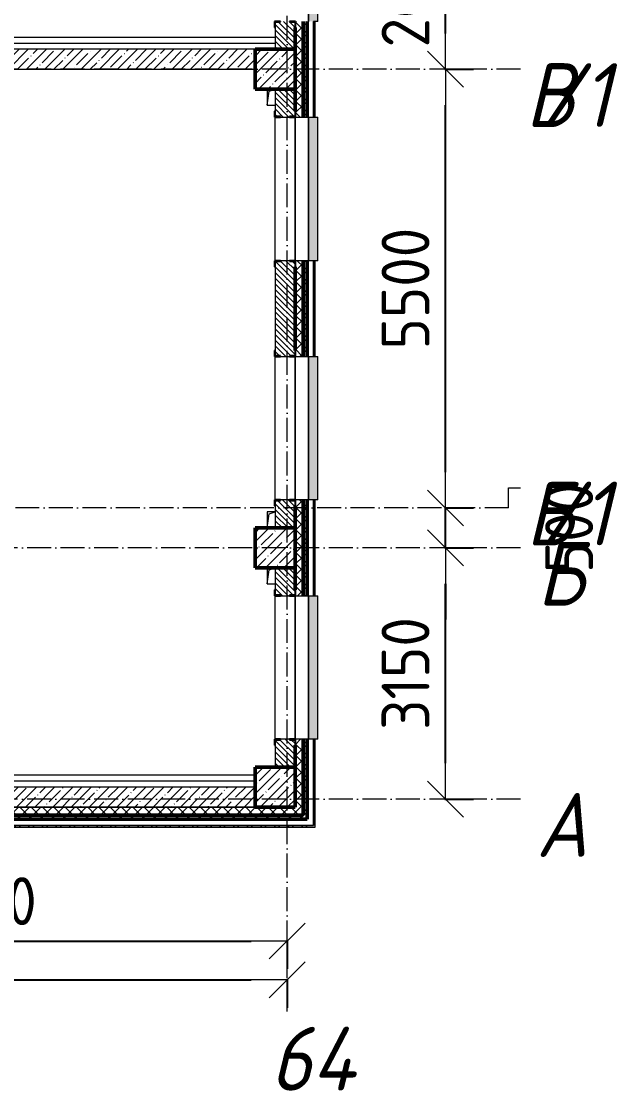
# Model space of a CAD drawing. Header units: millimetres. Extents: x 2294 to 908349, y -83289 to 219220.
# Drawn here: x 263404 to 270875, y 551 to 13956 of the extents above; entities that cross this region are included whole.
import ezdxf

# ---------------------------------------------------------------- set-up
doc = ezdxf.new("R2010")
doc.units = ezdxf.units.MM
doc.linetypes.add('50_200_ШТРИХ_1Т_ш5_п1_п1_', pattern=[700, 500, -100, 0, -100])
for name, color, linetype, lineweight in [('A-____-____-DIMS', 7, 'Continuous', 9), ('A-DETL-____-OTLN-4', 7, 'Continuous', 18), ('A-GENM-____-MCUT', 7, 'Continuous', 25), ('A-GENM-____-OTLN', 7, 'Continuous', 9), ('A-GENM-____-OTLN-1', 7, 'Continuous', 25), ('A-GLAZ-____-OTLN', 7, 'Continuous', 9), ('A-WALL-____-MCUT-1', 7, 'Continuous', 9), ('A-WALL-____-MCUT-2', 7, 'Continuous', 50), ('A-WALL-____-MCUT-3', 7, 'Continuous', 9), ('A-WALL-____-OTLN', 7, 'Continuous', 9), ('A-WALL-____-PATT-1', 7, 'Continuous', 9), ('A-WALL-FNSH-MCUT-1', 7, 'Continuous', 9), ('S-COLS-____-MCUT', 7, 'Continuous', 50), ('S-COLS-____-OTLN', 7, 'Continuous', 9), ('S-GRID-____-IDEN', 7, 'Continuous', 9), ('S-GRID-____-OTLN', 7, 'Continuous', 9), ('S-GRID-____-OTLN-1', 7, '50_200_ШТРИХ_1Т_ш5_п1_п1_', 9)]:
    doc.layers.add(name, color=color, linetype=linetype, lineweight=lineweight)
doc.layers.add('A-GLAZ-____-OTLN-1', color=7, linetype='Continuous', lineweight=9, true_color=0xc0c0c0)
doc.styles.add('ISOCPEUR_I', font='isocpeui.ttf', dxfattribs={"width": 0.9, "height": 2.5})
doc.styles.add('СПДС', font='isocpeur.ttf', dxfattribs={"width": 0.9})
doc.dimstyles.new('Размера А3', dxfattribs={"dimtxt": 800, "dimasz": 450, "dimexe": 350, "dimexo": 100, "dimgap": 200, "dimtad": 1, "dimdec": 0, "dimrnd": 10, "dimzin": 0, "dimdsep": 46, "dimtxsty": 'СПДС', "dimblk": 'ARROWHEAD_6', "dimcen": 1, "dimclrd": 5, "dimclre": 5, "dimclrt": 5, "dimazin": 0, "dimtfac": 1, "dimtdec": 0, "dimtmove": 2, "dimatfit": 3, "dimfxl": 1, "dimtolj": 1, "dimtzin": 0, "dimarcsym": 0})
pattern_1 = [(45, (165583.51, 6025.28), (-70.71068, 70.71068), []), (135, (165583.51, 6025.28), (-70.71068, -70.71068), [])]
pattern_2 = [(135, (165583.507, 6025.276), (-35.35534, -35.35534), [])]
pattern_3 = [(45, (165583.5, 6025.28), (-114.04925, 114.04925), []), (45, (165697.56, 6025.28), (-114.04925, 114.04925), [201.612, -40.322, 3.353, -36.97])]
pattern_4 = [(45, (165583.51, 6025.28), (-85.53659, 85.53659), []), (45, (165640.53, 6025.28), (-85.53659, 85.53659), [])]

# ---------------------------------------------------------------- blocks, each defined once
blk = doc.blocks.new('ARROWHEAD_6')
at = {"color": 0, "linetype": 'Continuous'}
for p, q in [((-0.5, -0.5), (0.5, 0.5)), ((0, 0), (-1, 0))]:
    blk.add_line(p, q, dxfattribs=at)
blk = doc.blocks.new('*D2696')
at = {"layer": 'A-____-____-DIMS', "color": 0, "lineweight": -2, "transparency": 16777216}
for p, q in [((268712, 7356), (269068, 7356)), ((268718, 4656), (268718, 6906)), ((268712, 4206), (269068, 4206))]:
    blk.add_line(p, q, dxfattribs=at)
at = {"layer": 'Defpoints', "color": 0, "transparency": 16777216}
for p in [(268612, 7356), (268718, 7356), (268612, 4206)]:
    blk.add_point(p, dxfattribs=at)
at = {"layer": 'A-____-____-DIMS', "color": 0, "lineweight": -2, "transparency": 16777216, "xscale": 450, "yscale": 450, "zscale": 450}
for p, rotation in [((268718, 7356), 90), ((268718, 4206), 270)]:
    blk.add_blockref('ARROWHEAD_6', p, dxfattribs=dict(at, rotation=rotation))
at = {"layer": 'A-____-____-DIMS', "color": 0, "transparency": 16777216, "insert": (268218, 5781), "char_height": 600, "attachment_point": 5, "rotation": 90, "style": 'СПДС'}
blk.add_mtext('\\A1;3150', dxfattribs=at)
blk = doc.blocks.new('*D2697')
at = {"layer": 'A-____-____-DIMS', "color": 0, "lineweight": -2, "transparency": 16777216}
for p, q in [((268718, 8306), (268718, 8756)), ((268712, 7856), (269068, 7856)), ((268718, 7356), (268718, 7856)), ((268712, 7356), (269068, 7356)), ((268718, 6906), (268718, 6456))]:
    blk.add_line(p, q, dxfattribs=at)
at = {"layer": 'Defpoints', "color": 0, "transparency": 16777216}
for p in [(268612, 7856), (268718, 7856), (268612, 7356)]:
    blk.add_point(p, dxfattribs=at)
at = {"layer": 'A-____-____-DIMS', "color": 0, "lineweight": -2, "transparency": 16777216, "xscale": 450, "yscale": 450, "zscale": 450}
for p, rotation in [((268718, 7856), 270), ((268718, 7356), 90)]:
    blk.add_blockref('ARROWHEAD_6', p, dxfattribs=dict(at, rotation=rotation))
at = {"layer": 'A-____-____-DIMS', "color": 0, "transparency": 16777216, "insert": (270268, 7606), "char_height": 600, "attachment_point": 5, "rotation": 90, "style": 'СПДС'}
blk.add_mtext('\\A1;500', dxfattribs=at)
blk = doc.blocks.new('*D2698')
at = {"layer": 'A-____-____-DIMS', "color": 0, "lineweight": -2, "transparency": 16777216}
for p, q in [((268712, 13356), (269068, 13356)), ((268718, 8306), (268718, 12906)), ((268712, 7856), (269068, 7856))]:
    blk.add_line(p, q, dxfattribs=at)
at = {"layer": 'Defpoints', "color": 0, "transparency": 16777216}
for p in [(268612, 13356), (268718, 13356), (268612, 7856)]:
    blk.add_point(p, dxfattribs=at)
at = {"layer": 'A-____-____-DIMS', "color": 0, "lineweight": -2, "transparency": 16777216, "xscale": 450, "yscale": 450, "zscale": 450}
for p, rotation in [((268718, 13356), 90), ((268718, 7856), 270)]:
    blk.add_blockref('ARROWHEAD_6', p, dxfattribs=dict(at, rotation=rotation))
at = {"layer": 'A-____-____-DIMS', "color": 0, "transparency": 16777216, "insert": (268218, 10606), "char_height": 600, "attachment_point": 5, "rotation": 90, "style": 'СПДС'}
blk.add_mtext('\\A1;5500', dxfattribs=at)
blk = doc.blocks.new('*D2699')
at = {"layer": 'A-____-____-DIMS', "color": 0, "lineweight": -2, "transparency": 16777216}
for p, q in [((268712, 15406), (269068, 15406)), ((268718, 13806), (268718, 14956)), ((268712, 13356), (269068, 13356))]:
    blk.add_line(p, q, dxfattribs=at)
at = {"layer": 'Defpoints', "color": 0, "transparency": 16777216}
for p in [(268612, 15406), (268718, 15406), (268612, 13356)]:
    blk.add_point(p, dxfattribs=at)
at = {"layer": 'A-____-____-DIMS', "color": 0, "lineweight": -2, "transparency": 16777216, "xscale": 450, "yscale": 450, "zscale": 450}
for p, rotation in [((268718, 15406), 90), ((268718, 13356), 270)]:
    blk.add_blockref('ARROWHEAD_6', p, dxfattribs=dict(at, rotation=rotation))
at = {"layer": 'A-____-____-DIMS', "color": 0, "transparency": 16777216, "insert": (268218, 14381), "char_height": 600, "attachment_point": 5, "rotation": 90, "style": 'СПДС'}
blk.add_mtext('\\A1;2050', dxfattribs=at)
blk = doc.blocks.new('*D2740')
at = {"layer": 'A-____-____-DIMS', "color": 0, "lineweight": -2, "transparency": 16777216}
for p, q in [((258934, 2433), (258934, 2077)), ((259384, 2427), (266284, 2427)), ((266734, 2433), (266734, 2077))]:
    blk.add_line(p, q, dxfattribs=at)
at = {"layer": 'Defpoints', "color": 0, "transparency": 16777216}
for p in [(258934, 2533), (266734, 2533), (266734, 2427)]:
    blk.add_point(p, dxfattribs=at)
at = {"layer": 'A-____-____-DIMS', "color": 0, "lineweight": -2, "transparency": 16777216, "xscale": 450, "yscale": 450, "zscale": 450, "rotation": 180}
blk.add_blockref('ARROWHEAD_6', (258934, 2427), dxfattribs=at)
at = {"layer": 'A-____-____-DIMS', "color": 0, "lineweight": -2, "transparency": 16777216, "xscale": 450, "yscale": 450, "zscale": 450}
blk.add_blockref('ARROWHEAD_6', (266734, 2427), dxfattribs=at)
at = {"layer": 'A-____-____-DIMS', "color": 0, "transparency": 16777216, "insert": (262834, 2927), "char_height": 600, "attachment_point": 5, "style": 'СПДС'}
blk.add_mtext('\\A1;7800', dxfattribs=at)
blk = doc.blocks.new('*D2741')
at = {"layer": 'A-____-____-DIMS', "color": 0, "lineweight": -2, "transparency": 16777216}
for p, q in [((163234, 1945), (163234, 1589)), ((163684, 1939), (266284, 1939)), ((266734, 1945), (266734, 1589))]:
    blk.add_line(p, q, dxfattribs=at)
at = {"layer": 'Defpoints', "color": 0, "transparency": 16777216}
for p in [(163234, 2045), (266734, 2045), (266734, 1939)]:
    blk.add_point(p, dxfattribs=at)
at = {"layer": 'A-____-____-DIMS', "color": 0, "lineweight": -2, "transparency": 16777216, "xscale": 450, "yscale": 450, "zscale": 450, "rotation": 180}
blk.add_blockref('ARROWHEAD_6', (163234, 1939), dxfattribs=at)
at = {"layer": 'A-____-____-DIMS', "color": 0, "lineweight": -2, "transparency": 16777216, "xscale": 450, "yscale": 450, "zscale": 450}
blk.add_blockref('ARROWHEAD_6', (266734, 1939), dxfattribs=at)
at = {"layer": 'A-____-____-DIMS', "color": 0, "transparency": 16777216, "insert": (214984, 2439), "char_height": 600, "attachment_point": 5, "style": 'СПДС'}
blk.add_mtext('\\A1;103500', dxfattribs=at)
blk = doc.blocks.new('BSC_Колонна _Прямоугольная - 500х500-V25-АР1_План отверстий 3 этажа в осях 1-64_А-ГГ')
at = {"layer": 'S-COLS-____-OTLN'}
h = blk.add_hatch(dxfattribs=at)
h.set_pattern_fill('FP_62', color=256, style=0, pattern_type=2)
h.set_pattern_definition([(45, (-101000, 1668.96), (-114.04925, 114.04925), []), (45, (-100885.95, 1668.96), (-114.04925, 114.04925), [201.613, -40.323, 3.353, -36.97])])
h.paths.add_polyline_path([(-250, -250), (250, -250), (250, 250), (-250, 250), (-250, -177)], flags=0)
at = {"layer": 'S-COLS-____-MCUT'}
for p, q in [((250, 250), (-250, 250)), ((-250, 250), (-250, -250)), ((250, -250), (250, 250)), ((-250, -250), (250, -250))]:
    blk.add_line(p, q, dxfattribs=at)
blk = doc.blocks.new('BSC_Колонна _Прямоугольная - 500х500-V27-АР1_План отверстий 3 этажа в осях 1-64_А-ГГ')
at = {"layer": 'S-COLS-____-OTLN'}
h = blk.add_hatch(dxfattribs=at)
h.set_pattern_fill('FP_64', color=256, style=0, pattern_type=2)
h.set_pattern_definition([(45, (-101000, -7331.04), (-114.04925, 114.04925), []), (45, (-100885.95, -7331.04), (-114.04925, 114.04925), [201.613, -40.323, 3.353, -36.97])])
h.paths.add_polyline_path([(-250, -250), (250, -250), (250, 250), (-250, 250)], flags=0)
at = {"layer": 'S-COLS-____-MCUT'}
for p, q in [((250, 250), (-250, 250)), ((-250, 250), (-250, -250)), ((250, -250), (250, 250)), ((-250, -250), (250, -250))]:
    blk.add_line(p, q, dxfattribs=at)
blk = doc.blocks.new('BSC_Колонна _Прямоугольная - 500х500-V82-АР1_План отверстий 3 этажа в осях 1-64_А-ГГ')
at = {"layer": 'S-COLS-____-OTLN'}
h = blk.add_hatch(dxfattribs=at)
h.set_pattern_fill('FP_119', color=256, style=0, pattern_type=2)
h.set_pattern_definition([(45, (-101000, -1331.04), (-114.04925, 114.04925), []), (45, (-100885.95, -1331.04), (-114.04925, 114.04925), [201.613, -40.323, 3.353, -36.97])])
h.paths.add_polyline_path([(-250, -250), (250, -250), (250, 250), (-250, 250)], flags=0)
at = {"layer": 'S-COLS-____-MCUT'}
for p, q in [((250, 250), (-250, 250)), ((-250, 250), (-250, -250)), ((250, -250), (250, 250)), ((-250, -250), (250, -250))]:
    blk.add_line(p, q, dxfattribs=at)
blk = doc.blocks.new('Фахверк_СКБ_Уголок - 250_2700-27497298-АР1_План отверстий 3 этажа в осях 1-64_А-ГГ')
at = {"layer": 'A-GENM-____-MCUT'}
for p, q in [((200, 181), (125, 181)), ((125, 181), (125, 106)), ((131, 106), (131, 175)), ((131, 175), (200, 175)), ((200, 175), (200, 181)), ((125, 106), (131, 106)), ((131, -6), (125, -6)), ((125, -6), (125, -81)), ((125, -81), (200, -81)), ((131, -75), (131, -6)), ((200, -75), (131, -75)), ((200, -81), (200, -75))]:
    blk.add_line(p, q, dxfattribs=at)
blk = doc.blocks.new('AR_Отверстие прямоугольное _в плите_ - AR_Отверстие прямоугольное _в плите_-V178-АР1_План отверстий 3 этажа в осях 1-64_А-ГГ')
at = {"layer": 'A-GENM-____-OTLN'}
for p, q in [((-50, 100), (-50, -100)), ((-50, -100), (-25, 75)), ((-25, 75), (50, 100)), ((-50, -100), (50, -100))]:
    blk.add_line(p, q, dxfattribs=at)
blk = doc.blocks.new('AR_Отверстие прямоугольное _в плите_ - AR_Отверстие прямоугольное _в плите_-V179-АР1_План отверстий 3 этажа в осях 1-64_А-ГГ')
at = {"layer": 'A-GENM-____-OTLN'}
for p, q in [((50, 100), (-50, 100)), ((-50, 100), (-50, -100)), ((-50, -100), (-25, 75)), ((-25, 75), (50, 100))]:
    blk.add_line(p, q, dxfattribs=at)
blk = doc.blocks.new('Отлив_СКБ - Отлив витража_120_НВФ-31885687-АР1_План отверстий 3 этажа в осях 1-64_А-ГГ')
at = {"layer": 'A-GLAZ-____-OTLN-1'}
for points in [[(0, 0), (0, -2), (1800, -2), (1800, 0), (534, 0)], [(0, -2), (0, -120), (1800, -120), (1800, -2), (534, -2)]]:
    blk.add_hatch(color=256, dxfattribs=at).paths.add_polyline_path(points, flags=0)
at = {"layer": 'A-GLAZ-____-OTLN'}
for p, q in [((0, 0), (1800, 0)), ((1800, -2), (0, -2)), ((0, -120), (0, -83)), ((0, -120), (1800, -120)), ((1800, -83), (1800, -120))]:
    blk.add_line(p, q, dxfattribs=at)
blk = doc.blocks.new('3floor')
at = {"layer": 'A-WALL-____-PATT-1'}
h = blk.add_hatch(dxfattribs=at)
h.set_pattern_fill('FP_1', color=256, style=0, pattern_type=2)
h.set_pattern_definition(pattern_1)
h.paths.add_polyline_path([(266934, 4006), (266934, 4956), (266840, 4956), (266840, 4881), (266834, 4881), (266834, 4006)], flags=0)
h.paths.add_polyline_path([(266840, 6756), (266934, 6756), (266934, 7956), (266840, 7956), (266840, 7881), (266834, 7881), (266834, 6831), (266840, 6831), (266840, 6759)], flags=0)
h.paths.add_polyline_path([(266934, 9756), (266934, 10956), (266840, 10956), (266840, 10881), (266834, 10881), (266834, 9831), (266840, 9831), (266840, 9756)], flags=0)
h.paths.add_polyline_path([(266934, 12756), (266934, 13956), (266840, 13956), (266840, 13881), (266834, 13881), (266834, 12831), (266840, 12831), (266840, 12756)], flags=0)
h.paths.add_polyline_path([(266840, 15756), (266934, 15756), (266934, 16956), (266840, 16956), (266840, 16881), (266834, 16881), (266834, 15831), (266840, 15831), (266840, 15762)], flags=0)
h.paths.add_polyline_path([(266840, 21756), (266934, 21756), (266934, 22956), (266840, 22956), (266840, 22881), (266834, 22881), (266834, 21831), (266840, 21831), (266840, 21762)], flags=0)
h.paths.add_polyline_path([(266840, 24756), (266934, 24756), (266934, 25956), (266840, 25956), (266840, 25881), (266834, 25881), (266834, 24831), (266840, 24831), (266840, 24762)], flags=0)
h.paths.add_polyline_path([(266934, 27756), (266934, 28956), (266840, 28956), (266840, 28881), (266834, 28881), (266834, 27831), (266840, 27831), (266840, 27756)], flags=0)
h.paths.add_polyline_path([(266840, 30756), (266934, 30756), (266934, 31956), (266840, 31956), (266840, 31881), (266834, 31881), (266834, 30831), (266840, 30831), (266840, 30762)], flags=0)
h.paths.add_polyline_path([(266934, 33756), (266934, 34956), (266840, 34956), (266840, 34881), (266834, 34881), (266834, 33831), (266840, 33831), (266840, 33756)], flags=0)
h.paths.add_polyline_path([(266934, 39756), (266934, 40956), (266840, 40956), (266840, 40881), (266834, 40881), (266834, 39831), (266840, 39831), (266840, 39756)], flags=0)
h.paths.add_polyline_path([(266840, 42756), (266934, 42756), (266934, 43956), (266840, 43956), (266840, 43881), (266834, 43881), (266834, 42831), (266840, 42831), (266840, 42762)], flags=0)
h.paths.add_polyline_path([(266934, 45756), (266934, 46956), (266840, 46956), (266840, 46881), (266834, 46881), (266834, 45831), (266840, 45831), (266840, 45756)], flags=0)
h.paths.add_polyline_path([(266934, 51756), (266934, 52821), (266834, 52821), (266834, 51831), (266840, 51831), (266840, 51756)], flags=0)
h = blk.add_hatch(dxfattribs=at)
h.set_pattern_fill('FP_1', color=256, style=0, pattern_type=2)
h.set_pattern_definition(pattern_1)
h.paths.add_polyline_path([(266934, 3956), (266984, 3956), (266984, 4956), (266934, 4956), (266934, 4006)], flags=0)
h.paths.add_polyline_path([(266934, 6756), (266984, 6756), (266984, 7956), (266934, 7956), (266934, 6759)], flags=0)
h.paths.add_polyline_path([(266984, 9756), (266984, 10956), (266934, 10956), (266934, 9756)], flags=0)
h.paths.add_polyline_path([(266984, 12756), (266984, 13956), (266934, 13956), (266934, 12756)], flags=0)
h.paths.add_polyline_path([(266934, 15756), (266984, 15756), (266984, 16956), (266934, 16956), (266934, 16220)], flags=0)
h.paths.add_polyline_path([(266934, 21756), (266984, 21756), (266984, 22956), (266934, 22956), (266934, 22240)], flags=0)
h.paths.add_polyline_path([(266984, 24756), (266984, 25956), (266934, 25956), (266934, 24756)], flags=0)
h.paths.add_polyline_path([(266984, 27756), (266984, 28956), (266934, 28956), (266934, 27756)], flags=0)
h.paths.add_polyline_path([(266934, 30756), (266984, 30756), (266984, 31956), (266934, 31956), (266934, 30840)], flags=0)
h.paths.add_polyline_path([(266934, 33756), (266984, 33756), (266984, 34956), (266934, 34956), (266934, 34280)], flags=0)
h.paths.add_polyline_path([(266934, 39756), (266984, 39756), (266984, 40956), (266934, 40956), (266934, 40301)], flags=0)
h.paths.add_polyline_path([(266984, 42756), (266984, 43956), (266934, 43956), (266934, 42756)], flags=0)
h.paths.add_polyline_path([(266934, 45756), (266984, 45756), (266984, 46956), (266934, 46956), (266934, 46321)], flags=0)
h.paths.add_polyline_path([(266934, 51756), (266984, 51756), (266984, 52821), (266934, 52821), (266934, 52341)], flags=0)
h = blk.add_hatch(dxfattribs=at)
h.set_pattern_fill('FP_3', color=256, style=0, pattern_type=2)
h.set_pattern_definition(pattern_4)
h.paths.add_polyline_path([(267064, 3856), (267084, 3856), (267084, 4956), (267064, 4956), (267064, 3876)], flags=0)
h.paths.add_polyline_path([(267084, 6756), (267084, 7956), (267064, 7956), (267064, 6756)], flags=0)
h.paths.add_polyline_path([(267064, 9756), (267084, 9756), (267084, 10956), (267064, 10956), (267064, 10199)], flags=0)
h.paths.add_polyline_path([(267064, 12756), (267084, 12756), (267084, 13956), (267064, 13956), (267064, 12780)], flags=0)
h.paths.add_polyline_path([(267084, 15756), (267084, 16956), (267064, 16956), (267064, 15756)], flags=0)
h.paths.add_polyline_path([(267084, 21756), (267084, 22956), (267064, 22956), (267064, 21756)], flags=0)
h.paths.add_polyline_path([(267084, 24756), (267084, 25956), (267064, 25956), (267064, 24756)], flags=0)
h.paths.add_polyline_path([(267084, 27756), (267084, 28956), (267064, 28956), (267064, 27756)], flags=0)
h.paths.add_polyline_path([(267064, 30756), (267084, 30756), (267084, 31956), (267064, 31956), (267064, 30840)], flags=0)
h.paths.add_polyline_path([(267084, 33756), (267084, 34956), (267064, 34956), (267064, 33756)], flags=0)
h.paths.add_polyline_path([(267084, 39756), (267084, 40956), (267064, 40956), (267064, 39756)], flags=0)
h.paths.add_polyline_path([(267064, 42756), (267084, 42756), (267084, 43956), (267064, 43956), (267064, 42881)], flags=0)
h.paths.add_polyline_path([(267084, 45756), (267084, 46956), (267064, 46956), (267064, 45756)], flags=0)
h.paths.add_polyline_path([(267084, 51756), (267084, 52821), (267064, 52821), (267064, 51756)], flags=0)
h = blk.add_hatch(dxfattribs=at)
h.set_pattern_fill('FP_6', color=256, style=0, pattern_type=2)
h.set_pattern_definition(pattern_2)
h.paths.add_polyline_path([(266584, 13606), (266834, 13606), (266834, 13950), (266765, 13950), (266765, 13956), (266653, 13956), (266653, 13950), (266584, 13950), (266584, 13640)], flags=0)
h.paths.add_polyline_path([(266765, 15756), (266765, 15762), (266834, 15762), (266834, 16106), (266584, 16106), (266584, 15762), (266653, 15762), (266653, 15756)], flags=0)
h = blk.add_hatch(dxfattribs=at)
h.set_pattern_fill('FP_38', color=256, style=0, pattern_type=2)
h.set_pattern_definition(pattern_3)
h.paths.add_polyline_path([(266334, 13356), (266334, 13606), (259334, 13606), (259334, 13356), (266315, 13356)], flags=0)
h = blk.add_hatch(dxfattribs=at)
h.set_pattern_fill('FP_6', color=256, style=0, pattern_type=2)
h.set_pattern_definition(pattern_2)
h.paths.add_polyline_path([(266834, 7606), (266834, 7950), (266765, 7950), (266765, 7956), (266653, 7956), (266653, 7950), (266584, 7950), (266584, 7606)], flags=0)
h.paths.add_polyline_path([(266765, 9756), (266765, 9762), (266834, 9762), (266834, 10950), (266765, 10950), (266765, 10956), (266653, 10956), (266653, 10950), (266584, 10950), (266584, 9762), (266653, 9762), (266653, 9756)], flags=0)
h.paths.add_polyline_path([(266653, 12756), (266765, 12756), (266765, 12762), (266834, 12762), (266834, 13106), (266584, 13106), (266584, 12762), (266653, 12762)], flags=0)
h = blk.add_hatch(dxfattribs=at)
h.set_pattern_fill('FP_6', color=256, style=0, pattern_type=2)
h.set_pattern_definition(pattern_2)
h.paths.add_polyline_path([(266834, 4606), (266834, 4950), (266765, 4950), (266765, 4956), (266653, 4956), (266653, 4950), (266584, 4950), (266584, 4606), (266653, 4606)], flags=0)
h.paths.add_polyline_path([(266765, 6756), (266765, 6762), (266834, 6762), (266834, 7106), (266584, 7106), (266584, 6762), (266653, 6762), (266653, 6756)], flags=0)
h = blk.add_hatch(dxfattribs=at)
h.set_pattern_fill('FP_38', color=256, style=0, pattern_type=2)
h.set_pattern_definition(pattern_3)
h.paths.add_polyline_path([(266315, 4106), (266334, 4106), (266334, 4356), (259334, 4356), (259334, 4106), (264548, 4106)], flags=0)
h = blk.add_hatch(dxfattribs=at)
h.set_pattern_fill('FP_1', color=256, style=0, pattern_type=2)
h.set_pattern_definition(pattern_1)
h.paths.add_polyline_path([(266334, 4006), (266834, 4006), (266834, 4106), (257809, 4106), (257809, 4100), (257734, 4100), (257734, 4006), (266315, 4006)], flags=0)
h.paths.add_polyline_path([(254827, 4006), (255934, 4006), (255934, 4100), (255859, 4100), (255859, 4106), (247984, 4106), (247984, 4006), (254584, 4006)], flags=0)
h.paths.add_polyline_path([(246984, 4006), (246984, 4106), (245859, 4106), (245859, 4100), (245784, 4100), (245784, 4006), (246873, 4006)], flags=0)
h.paths.add_polyline_path([(243984, 4006), (243984, 4100), (243909, 4100), (243909, 4106), (242859, 4106), (242859, 4100), (242784, 4100), (242784, 4006), (243338, 4006)], flags=0)
h.paths.add_polyline_path([(240984, 4006), (240984, 4106), (239859, 4106), (239859, 4100), (239784, 4100), (239784, 4006), (239859, 4006)], flags=0)
h.paths.add_polyline_path([(236584, 4006), (237984, 4006), (237984, 4106), (236659, 4106), (236659, 4100), (236584, 4100)], flags=0)
h.paths.add_polyline_path([(234501, 4006), (234784, 4006), (234784, 4100), (234709, 4100), (234709, 4106), (233659, 4106), (233659, 4100), (233584, 4100), (233584, 4006), (233617, 4006)], flags=0)
h.paths.add_polyline_path([(231784, 4006), (231784, 4106), (230659, 4106), (230659, 4100), (230584, 4100), (230584, 4006), (230659, 4006)], flags=0)
h.paths.add_polyline_path([(228434, 4006), (228784, 4006), (228784, 4100), (228709, 4100), (228709, 4106), (227659, 4106), (227659, 4100), (227584, 4100), (227584, 4006), (228315, 4006)], flags=0)
h.paths.add_polyline_path([(225784, 4006), (225784, 4100), (225709, 4100), (225709, 4106), (224659, 4106), (224659, 4100), (224584, 4100), (224584, 4006), (225664, 4006)], flags=0)
h.paths.add_polyline_path([(222784, 4006), (222784, 4100), (222709, 4100), (222709, 4106), (221659, 4106), (221659, 4100), (221584, 4100), (221584, 4006), (222129, 4006)], flags=0)
h.paths.add_polyline_path([(218594, 4006), (219784, 4006), (219784, 4100), (219709, 4100), (219709, 4106), (218659, 4106), (218659, 4100), (218584, 4100), (218584, 4006), (218590, 4006)], flags=0)
h.paths.add_polyline_path([(215584, 4006), (216784, 4006), (216784, 4100), (216709, 4100), (216709, 4106), (215659, 4106), (215659, 4100), (215584, 4100)], flags=0)
h.paths.add_polyline_path([(210640, 4006), (210784, 4006), (210784, 4100), (210709, 4100), (210709, 4106), (209659, 4106), (209659, 4100), (209584, 4100), (209584, 4006), (210434, 4006)], flags=0)
h.paths.add_polyline_path([(207784, 4006), (207784, 4100), (207709, 4100), (207709, 4106), (206659, 4106), (206659, 4100), (206584, 4100), (206584, 4006), (207778, 4006)], flags=0)
h.paths.add_polyline_path([(204454, 4006), (204784, 4006), (204784, 4100), (204709, 4101), (204709, 4106), (203384, 4106), (203384, 4006)], flags=0)
h.paths.add_polyline_path([(200919, 4006), (201584, 4006), (201584, 4100), (201509, 4100), (201509, 4106), (200384, 4106), (200384, 4006)], flags=0)
h.paths.add_polyline_path([(198584, 4006), (198584, 4100), (198509, 4100), (198509, 4106), (197459, 4106), (197459, 4100), (197384, 4100), (197384, 4006), (198578, 4006)], flags=0)
h.paths.add_polyline_path([(195584, 4006), (195584, 4100), (195509, 4100), (195509, 4106), (194384, 4106), (194384, 4006), (194733, 4006)], flags=0)
h.paths.add_polyline_path([(192584, 4006), (192584, 4100), (192509, 4100), (192509, 4106), (191384, 4106), (191384, 4006), (192082, 4006)], flags=0)
h.paths.add_polyline_path([(189584, 4006), (189584, 4100), (189509, 4100), (189509, 4106), (188459, 4106), (188459, 4100), (188384, 4100), (188384, 4006), (188547, 4006)], flags=0)
h.paths.add_polyline_path([(179710, 4006), (180584, 4006), (180584, 4100), (180509, 4100), (180509, 4106), (179459, 4106), (179459, 4100), (179384, 4100), (179384, 4006)], flags=0)
h.paths.add_polyline_path([(177942, 4006), (178384, 4006), (178384, 4100), (178309, 4100), (178309, 4106), (173059, 4106), (173059, 4100), (172984, 4100), (172984, 4006), (176484, 4006)], flags=0)
h.paths.add_polyline_path([(170872, 4006), (171984, 4006), (171984, 4100), (171909, 4100), (171909, 4106), (163134, 4106), (163134, 4006), (169105, 4006)], flags=0)
h = blk.add_hatch(dxfattribs=at)
h.set_pattern_fill('FP_1', color=256, style=0, pattern_type=2)
h.set_pattern_definition(pattern_1)
h.paths.add_polyline_path([(266834, 3956), (266934, 3956), (266934, 4006), (257734, 4006), (257734, 3956), (266315, 3956)], flags=0)
h.paths.add_polyline_path([(254827, 3956), (255934, 3956), (255934, 4006), (247984, 4006), (247984, 3956), (253943, 3956)], flags=0)
h.paths.add_polyline_path([(246873, 3956), (246984, 3956), (246984, 4006), (245784, 4006), (245784, 3956), (245989, 3956)], flags=0)
h.paths.add_polyline_path([(242784, 3956), (243984, 3956), (243984, 4006), (242784, 4006)], flags=0)
h.paths.add_polyline_path([(239803, 3956), (240984, 3956), (240984, 4006), (239784, 4006), (239784, 3956)], flags=0)
h.paths.add_polyline_path([(237984, 3956), (237984, 4006), (236584, 4006), (236584, 3956), (237152, 3956)], flags=0)
h.paths.add_polyline_path([(234784, 3956), (234784, 4006), (233584, 4006), (233584, 3956), (234501, 3956)], flags=0)
h.paths.add_polyline_path([(231784, 3956), (231784, 4006), (230584, 4006), (230584, 3956)], flags=0)
h.paths.add_polyline_path([(228784, 3956), (228784, 4006), (227584, 4006), (227584, 3956), (228315, 3956)], flags=0)
h.paths.add_polyline_path([(224584, 3956), (225784, 3956), (225784, 4006), (224584, 4006)], flags=0)
h.paths.add_polyline_path([(221584, 3956), (222784, 3956), (222784, 4006), (221584, 4006)], flags=0)
h.paths.add_polyline_path([(218594, 3956), (219784, 3956), (219784, 4006), (218584, 4006), (218584, 3956)], flags=0)
h.paths.add_polyline_path([(216784, 3956), (216784, 4006), (215584, 4006), (215584, 3956), (215943, 3956)], flags=0)
h.paths.add_polyline_path([(210640, 3956), (210784, 3956), (210784, 4006), (209584, 4006), (209584, 3956), (209756, 3956)], flags=0)
h.paths.add_polyline_path([(207784, 3956), (207784, 4006), (206584, 4006), (206584, 3956), (207105, 3956)], flags=0)
h.paths.add_polyline_path([(204454, 3956), (204784, 3956), (204784, 4006), (203384, 4006), (203384, 3956)], flags=0)
h.paths.add_polyline_path([(201584, 3956), (201584, 4006), (200384, 4006), (200384, 3956), (200919, 3956)], flags=0)
h.paths.add_polyline_path([(198584, 3956), (198584, 4006), (197384, 4006), (197384, 3956)], flags=0)
h.paths.add_polyline_path([(195584, 3956), (195584, 4006), (194384, 4006), (194384, 3956), (194733, 3956)], flags=0)
h.paths.add_polyline_path([(192584, 3956), (192584, 4006), (191384, 4006), (191384, 3956), (192082, 3956)], flags=0)
h.paths.add_polyline_path([(188547, 3956), (189584, 3956), (189584, 4006), (188384, 4006), (188384, 3956)], flags=0)
h.paths.add_polyline_path([(179384, 3956), (180584, 3956), (180584, 4006), (179384, 4006)], flags=0)
h.paths.add_polyline_path([(178384, 3956), (178384, 4006), (172984, 4006), (172984, 3956), (177942, 3956)], flags=0)
h.paths.add_polyline_path([(171756, 3956), (171984, 3956), (171984, 4006), (163034, 4006), (163034, 3956), (170872, 3956)], flags=0)
h = blk.add_hatch(dxfattribs=at)
h.set_pattern_fill('FP_3', color=256, style=0, pattern_type=2)
h.set_pattern_definition(pattern_4)
h.paths.add_polyline_path([(267064, 3856), (267064, 3876), (257734, 3876), (257734, 3856), (266315, 3856)], flags=0)
h.paths.add_polyline_path([(254827, 3856), (255934, 3856), (255934, 3876), (247984, 3876), (247984, 3856), (253943, 3856)], flags=0)
h.paths.add_polyline_path([(245989, 3856), (246984, 3856), (246984, 3876), (245784, 3876), (245784, 3856)], flags=0)
h.paths.add_polyline_path([(243984, 3856), (243984, 3876), (242785, 3876), (242785, 3856), (243338, 3856)], flags=0)
h.paths.add_polyline_path([(239803, 3856), (240984, 3856), (240984, 3876), (239784, 3876), (239784, 3856)], flags=0)
h.paths.add_polyline_path([(237469, 3856), (237984, 3856), (237984, 3876), (237469, 3876)], flags=0)
at = {"layer": 'A-DETL-____-OTLN-4'}
for p, q in [((266584, 13756), (259034, 13756)), ((266584, 13681), (259034, 13681)), ((266334, 4506), (259334, 4506)), ((266334, 4431), (259334, 4431))]:
    blk.add_line(p, q, dxfattribs=at)
at = {"layer": 'A-WALL-____-MCUT-1'}
for p, q in [((266334, 13606), (259334, 13606)), ((259334, 13356), (266334, 13356)), ((266334, 4356), (259334, 4356)), ((259334, 4106), (266334, 4106))]:
    blk.add_line(p, q, dxfattribs=at)
at = {"layer": 'A-WALL-____-MCUT-2'}
for p, q in [((266934, 12756), (266934, 13956)), ((266984, 12756), (266984, 13956)), ((266834, 13881), (266834, 13606)), ((266834, 13606), (266834, 13881)), ((266834, 13106), (266834, 12831)), ((266834, 12831), (266834, 13106)), ((266834, 10881), (266834, 9831)), ((266834, 9831), (266834, 10881)), ((266934, 9756), (266934, 10956)), ((266984, 9756), (266984, 10956)), ((266934, 6756), (266934, 7956)), ((266984, 6756), (266984, 7956)), ((266834, 7881), (266834, 7606)), ((266834, 7606), (266834, 7881)), ((266834, 7106), (266834, 6831)), ((266834, 6831), (266834, 7106)), ((266834, 4881), (266834, 4606)), ((266834, 4606), (266834, 4881)), ((266934, 4006), (266934, 4956)), ((266984, 3956), (266984, 4956)), ((257734, 4006), (266934, 4006)), ((257734, 3956), (266984, 3956))]:
    blk.add_line(p, q, dxfattribs=at)
at = {"layer": 'A-WALL-____-MCUT-3'}
for p, q in [((267064, 12756), (267064, 13956)), ((266584, 13881), (266584, 13606)), ((266584, 13106), (266584, 12831)), ((266653, 12756), (266765, 12756)), ((266840, 12756), (267064, 12756)), ((266584, 10881), (266584, 9831)), ((266765, 10956), (266653, 10956)), ((267064, 10956), (266840, 10956)), ((267064, 9756), (267064, 10956)), ((266653, 9756), (266765, 9756)), ((266840, 9756), (267064, 9756)), ((266765, 7956), (266653, 7956)), ((267064, 7956), (266840, 7956)), ((267064, 6756), (267064, 7956)), ((266584, 7881), (266584, 7606)), ((266584, 7106), (266584, 6831)), ((266653, 6756), (266765, 6756)), ((266840, 6756), (267064, 6756)), ((266584, 4881), (266584, 4606)), ((266765, 4956), (266653, 4956)), ((267064, 4956), (266840, 4956)), ((267064, 3876), (267064, 4956)), ((266334, 4106), (259334, 4106)), ((257734, 3876), (267064, 3876))]:
    blk.add_line(p, q, dxfattribs=at)
at = {"layer": 'A-WALL-____-OTLN'}
for p, q in [((266584, 10956), (266584, 12756)), ((266834, 10956), (266834, 12756)), ((266834, 12756), (266834, 10956)), ((266584, 7956), (266584, 9756)), ((266834, 7956), (266834, 9756)), ((266834, 9756), (266834, 7956)), ((266584, 4956), (266584, 6756)), ((266834, 4956), (266834, 6756)), ((266834, 6756), (266834, 4956))]:
    blk.add_line(p, q, dxfattribs=at)
at = {"layer": 'A-WALL-FNSH-MCUT-1'}
for p, q in [((267084, 13956), (267064, 13956)), ((267064, 13956), (267064, 12756)), ((267084, 12756), (267084, 13956)), ((267064, 12756), (267084, 12756)), ((267084, 10956), (267064, 10956)), ((267064, 10956), (267064, 9756)), ((267084, 9756), (267084, 10956)), ((267064, 9756), (267084, 9756)), ((267084, 7956), (267064, 7956)), ((267064, 7956), (267064, 6756)), ((267084, 6756), (267084, 7956)), ((267064, 6756), (267084, 6756)), ((267084, 4956), (267064, 4956)), ((267064, 4956), (267064, 3876)), ((267084, 3856), (267084, 4956)), ((267064, 3876), (257734, 3876)), ((257734, 3856), (267084, 3856))]:
    blk.add_line(p, q, dxfattribs=at)
at = {"layer": 'A-GENM-____-OTLN'}
for name, p in [('AR_Отверстие прямоугольное _в плите_ - AR_Отверстие прямоугольное _в плите_-V178-АР1_План отверстий 3 этажа в осях 1-64_А-ГГ', (266534, 13006)), ('AR_Отверстие прямоугольное _в плите_ - AR_Отверстие прямоугольное _в плите_-V179-АР1_План отверстий 3 этажа в осях 1-64_А-ГГ', (266534, 7706)), ('AR_Отверстие прямоугольное _в плите_ - AR_Отверстие прямоугольное _в плите_-V178-АР1_План отверстий 3 этажа в осях 1-64_А-ГГ', (266534, 7006))]:
    blk.add_blockref(name, p, dxfattribs=at)
at = {"layer": 'A-GENM-____-OTLN-1'}
for p, rotation in [((266659, 14081), 269.9999999999999), ((266759, 12631), 89.9999999999999), ((266659, 11081), 269.9999999999999), ((266759, 9631), 89.9999999999999), ((266659, 8081), 269.9999999999999), ((266759, 6631), 89.9999999999999), ((266659, 5081), 269.9999999999999)]:
    blk.add_blockref('Фахверк_СКБ_Уголок - 250_2700-27497298-АР1_План отверстий 3 этажа в осях 1-64_А-ГГ', p, dxfattribs=dict(at, rotation=rotation))
at = {"layer": 'A-GLAZ-____-OTLN', "rotation": 90}
for p in [(267001, 13956), (267001, 10956), (267001, 7956), (267001, 4956)]:
    blk.add_blockref('Отлив_СКБ - Отлив витража_120_НВФ-31885687-АР1_План отверстий 3 этажа в осях 1-64_А-ГГ', p, dxfattribs=at)
at = {"layer": 'S-COLS-____-OTLN'}
for name, p in [('BSC_Колонна _Прямоугольная - 500х500-V27-АР1_План отверстий 3 этажа в осях 1-64_А-ГГ', (266584, 13356)), ('BSC_Колонна _Прямоугольная - 500х500-V82-АР1_План отверстий 3 этажа в осях 1-64_А-ГГ', (266584, 7356)), ('BSC_Колонна _Прямоугольная - 500х500-V25-АР1_План отверстий 3 этажа в осях 1-64_А-ГГ', (266584, 4356))]:
    blk.add_blockref(name, p, dxfattribs=at)
blk = doc.blocks.new('3osi')
at = {"layer": 'S-GRID-____-OTLN'}
for p, q in [((269510, 8110.3), (269657.9, 8110.3)), ((269510, 7856.3), (269510, 8110.3))]:
    blk.add_line(p, q, dxfattribs=at)
at = {"layer": 'S-GRID-____-OTLN-1', "color": 251, "ltscale": 0.6, "true_color": 0x636466}
for p, q in [((266733.5, 1542.7), (266733.5, 55906.2)), ((269657.9, 13356.3), (258604.8, 13356.3)), ((269510, 7856.3), (160914.7, 7856.3)), ((269657.9, 7356.3), (258604.8, 7356.3)), ((269657.9, 4206.3), (160914.7, 4206.3))]:
    blk.add_line(p, q, dxfattribs=at)
at = {"layer": 'S-GRID-____-IDEN', "char_height": 800, "attachment_point": 1, "style": 'ISOCPEUR_I'}
for s, insert, width in [('\\fISOCPEUR|b0|i1|c204|p34|;\\W.9;В', (269722.4, 13432.4), 223.671), ('/1', (269907, 13432.4), 346.329), ('\\fISOCPEUR|b0|i1|c204|p34|;\\W.9;Б', (269722.4, 8186.4), 223.671), ('/1', (269907, 8186.4), 346.329), ('\\fISOCPEUR|b0|i1|c204|p34|;\\W.9;Б', (269865.1, 7432.4), 223.671), ('\\fISOCPEUR|b0|i1|c204|p34|;\\W.9;А', (269853.4, 4282.4), 252.532), ('64', (266519.6, 1351.4), 425.696)]:
    blk.add_mtext(s, dxfattribs=dict(at, insert=insert, width=width))
at = {"layer": 'A-____-____-DIMS'}
for base, p1, p2, picture, middle in [((268717.7, 15406.3), (268611.7, 13356.3), (268611.7, 15406.3), '*D2699', (268217.7, 14381.3)), ((268717.7, 13356.3), (268611.7, 7856.3), (268611.7, 13356.3), '*D2698', (268217.7, 10606.3)), ((268717.7, 7856.3), (268611.7, 7356.3), (268611.7, 7856.3), '*D2697', (270267.7, 7606.3)), ((268717.7, 7356.3), (268611.7, 4206.3), (268611.7, 7356.3), '*D2696', (268217.7, 5781.3))]:
    dim = blk.add_linear_dim(base=base, p1=p1, p2=p2, angle=90, dimstyle='Размера А3', override={"dimtxt": 600, "dimclrd": 0, "dimclre": 0, "dimclrt": 0}, dxfattribs=at)
    dim.commit()
    dim.dimension.update_dxf_attribs({"geometry": picture, "text_midpoint": middle})
for base, p1, p2, picture, middle in [((266733.5, 2426.8), (258933.5, 2532.8), (266733.5, 2532.8), '*D2740', (262833.5, 2926.8)), ((266733.5, 1938.5), (163233.5, 2044.6), (266733.5, 2044.6), '*D2741', (214983.5, 2438.5))]:
    dim = blk.add_linear_dim(base=base, p1=p1, p2=p2, dimstyle='Размера А3', override={"dimtxt": 600, "dimclrd": 0, "dimclre": 0, "dimclrt": 0}, dxfattribs=at)
    dim.commit()
    dim.dimension.update_dxf_attribs({"geometry": picture, "text_midpoint": middle})

msp = doc.modelspace()

# ---------------------------------------------------------------- block references
for name in ['3osi', '3floor']:
    msp.add_blockref(name, (0, 0))

doc.saveas('drawing.dxf')
